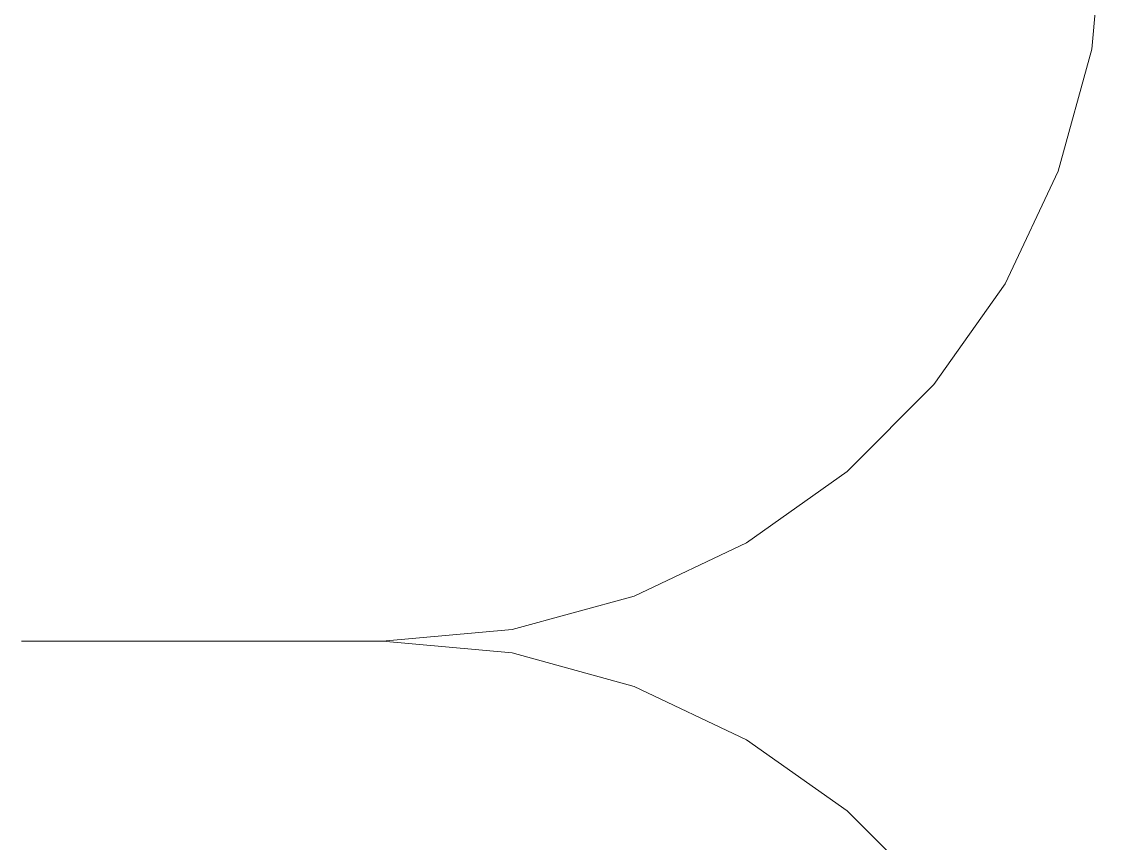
# Model space of a CAD drawing. Header units: centimetres. Extents: x -214 to 137, y -175 to 4.
# Drawn here: x -0.35 to 1.116, y -112.348 to -111.234 of the extents above; entities that cross this region are included whole.
import ezdxf

# ---------------------------------------------------------------- set-up
doc = ezdxf.new("R2010")
doc.units = ezdxf.units.CM
doc.header["$MEASUREMENT"] = 0
doc.layers.add('layer 1', color=7, linetype='Continuous')

msp = doc.modelspace()

# ---------------------------------------------------------------- linework, layer by layer
at = {"layer": 'layer 1', "color": 1, "lineweight": 9}
for points in [[(1.10026, -111.27165), (1.10026, -111.27165), (1.11598, -111.09595), (1.11598, -111.09595)], [(1.10026, -111.27165), (1.10026, -111.27165), (1.11598, -111.09595), (1.11598, -111.09595)], [(1.10026, -111.27165), (1.10026, -111.27165), (1.11598, -111.09595), (1.11598, -111.09595)], [(1.10026, -111.27165), (1.10026, -111.27165), (1.11598, -111.09595), (1.11598, -111.09595)], [(1.10026, -111.27165), (1.10026, -111.27165), (1.11598, -111.09595), (1.11598, -111.09595)], [(1.10026, -111.27165), (1.10026, -111.27165), (1.11598, -111.09595), (1.11598, -111.09595)], [(1.10026, -111.27165), (1.10026, -111.27165), (1.11598, -111.09595), (1.11598, -111.09595)], [(1.10026, -111.27165), (1.10026, -111.27165), (1.11598, -111.09595), (1.11598, -111.09595)], [(1.10026, -111.27165), (1.10026, -111.27165), (1.11598, -111.09595), (1.11598, -111.09595)], [(1.10026, -111.27165), (1.10026, -111.27165), (1.11598, -111.09595), (1.11598, -111.09595)], [(1.10026, -111.27165), (1.10026, -111.27165), (1.11598, -111.09595), (1.11598, -111.09595)], [(1.10026, -111.27165), (1.10026, -111.27165), (1.11598, -111.09595), (1.11598, -111.09595)], [(1.10026, -111.27165), (1.10026, -111.27165), (1.11598, -111.09595), (1.11598, -111.09595)], [(1.10026, -111.27165), (1.10026, -111.27165), (1.11598, -111.09595), (1.11598, -111.09595)], [(1.10026, -111.27165), (1.10026, -111.27165), (1.11598, -111.09595), (1.11598, -111.09595)], [(1.10026, -111.27165), (1.10026, -111.27165), (1.11598, -111.09595), (1.11598, -111.09595)], [(1.10026, -111.27165), (1.10026, -111.27165), (1.11598, -111.09595), (1.11598, -111.09595)], [(1.10026, -111.27165), (1.10026, -111.27165), (1.11598, -111.09595), (1.11598, -111.09595)], [(1.10026, -111.27165), (1.10026, -111.27165), (1.11598, -111.09595), (1.11598, -111.09595)], [(1.10026, -111.27165), (1.10026, -111.27165), (1.11598, -111.09595), (1.11598, -111.09595)], [(1.10026, -111.27165), (1.10026, -111.27165), (1.11598, -111.09595), (1.11598, -111.09595)], [(1.10026, -111.27165), (1.10026, -111.27165), (1.11598, -111.09595), (1.11598, -111.09595)], [(1.10026, -111.27165), (1.10026, -111.27165), (1.11598, -111.09595), (1.11598, -111.09595)], [(1.10026, -111.27165), (1.10026, -111.27165), (1.11598, -111.09595), (1.11598, -111.09595)], [(1.10026, -111.27165), (1.10026, -111.27165), (1.11598, -111.09595), (1.11598, -111.09595)], [(1.05493, -111.43705), (1.05493, -111.43705), (1.10026, -111.27165), (1.10026, -111.27165)], [(1.05493, -111.43705), (1.05493, -111.43705), (1.10026, -111.27165), (1.10026, -111.27165)], [(1.05493, -111.43705), (1.05493, -111.43705), (1.10026, -111.27165), (1.10026, -111.27165)], [(1.05493, -111.43705), (1.05493, -111.43705), (1.10026, -111.27165), (1.10026, -111.27165)], [(1.05493, -111.43705), (1.05493, -111.43705), (1.10026, -111.27165), (1.10026, -111.27165)], [(1.05493, -111.43705), (1.05493, -111.43705), (1.10026, -111.27165), (1.10026, -111.27165)], [(1.05493, -111.43705), (1.05493, -111.43705), (1.10026, -111.27165), (1.10026, -111.27165)], [(1.05493, -111.43705), (1.05493, -111.43705), (1.10026, -111.27165), (1.10026, -111.27165)], [(1.05493, -111.43705), (1.05493, -111.43705), (1.10026, -111.27165), (1.10026, -111.27165)], [(1.05493, -111.43705), (1.05493, -111.43705), (1.10026, -111.27165), (1.10026, -111.27165)], [(1.05493, -111.43705), (1.05493, -111.43705), (1.10026, -111.27165), (1.10026, -111.27165)], [(1.05493, -111.43705), (1.05493, -111.43705), (1.10026, -111.27165), (1.10026, -111.27165)], [(1.05493, -111.43705), (1.05493, -111.43705), (1.10026, -111.27165), (1.10026, -111.27165)], [(1.05493, -111.43705), (1.05493, -111.43705), (1.10026, -111.27165), (1.10026, -111.27165)], [(1.05493, -111.43705), (1.05493, -111.43705), (1.10026, -111.27165), (1.10026, -111.27165)], [(1.05493, -111.43705), (1.05493, -111.43705), (1.10026, -111.27165), (1.10026, -111.27165)], [(1.05493, -111.43705), (1.05493, -111.43705), (1.10026, -111.27165), (1.10026, -111.27165)], [(1.05493, -111.43705), (1.05493, -111.43705), (1.10026, -111.27165), (1.10026, -111.27165)], [(1.05493, -111.43705), (1.05493, -111.43705), (1.10026, -111.27165), (1.10026, -111.27165)], [(1.05493, -111.43705), (1.05493, -111.43705), (1.10026, -111.27165), (1.10026, -111.27165)], [(1.05493, -111.43705), (1.05493, -111.43705), (1.10026, -111.27165), (1.10026, -111.27165)], [(1.05493, -111.43705), (1.05493, -111.43705), (1.10026, -111.27165), (1.10026, -111.27165)], [(1.05493, -111.43705), (1.05493, -111.43705), (1.10026, -111.27165), (1.10026, -111.27165)], [(1.05493, -111.43705), (1.05493, -111.43705), (1.10026, -111.27165), (1.10026, -111.27165)], [(1.05493, -111.43705), (1.05493, -111.43705), (1.10026, -111.27165), (1.10026, -111.27165)], [(0.98273, -111.5894), (0.98273, -111.5894), (1.05493, -111.43705), (1.05493, -111.43705)], [(0.98273, -111.5894), (0.98273, -111.5894), (1.05493, -111.43705), (1.05493, -111.43705)], [(0.98273, -111.5894), (0.98273, -111.5894), (1.05493, -111.43705), (1.05493, -111.43705)], [(0.98273, -111.5894), (0.98273, -111.5894), (1.05493, -111.43705), (1.05493, -111.43705)], [(0.98273, -111.5894), (0.98273, -111.5894), (1.05493, -111.43705), (1.05493, -111.43705)], [(0.98273, -111.5894), (0.98273, -111.5894), (1.05493, -111.43705), (1.05493, -111.43705)], [(0.98273, -111.5894), (0.98273, -111.5894), (1.05493, -111.43705), (1.05493, -111.43705)], [(0.98273, -111.5894), (0.98273, -111.5894), (1.05493, -111.43705), (1.05493, -111.43705)], [(0.98273, -111.5894), (0.98273, -111.5894), (1.05493, -111.43705), (1.05493, -111.43705)], [(0.98273, -111.5894), (0.98273, -111.5894), (1.05493, -111.43705), (1.05493, -111.43705)], [(0.98273, -111.5894), (0.98273, -111.5894), (1.05493, -111.43705), (1.05493, -111.43705)], [(0.98273, -111.5894), (0.98273, -111.5894), (1.05493, -111.43705), (1.05493, -111.43705)], [(0.98273, -111.5894), (0.98273, -111.5894), (1.05493, -111.43705), (1.05493, -111.43705)], [(0.98273, -111.5894), (0.98273, -111.5894), (1.05493, -111.43705), (1.05493, -111.43705)], [(0.98273, -111.5894), (0.98273, -111.5894), (1.05493, -111.43705), (1.05493, -111.43705)], [(0.98273, -111.5894), (0.98273, -111.5894), (1.05493, -111.43705), (1.05493, -111.43705)], [(0.98273, -111.5894), (0.98273, -111.5894), (1.05493, -111.43705), (1.05493, -111.43705)], [(0.98273, -111.5894), (0.98273, -111.5894), (1.05493, -111.43705), (1.05493, -111.43705)], [(0.98273, -111.5894), (0.98273, -111.5894), (1.05493, -111.43705), (1.05493, -111.43705)], [(0.98273, -111.5894), (0.98273, -111.5894), (1.05493, -111.43705), (1.05493, -111.43705)], [(0.98273, -111.5894), (0.98273, -111.5894), (1.05493, -111.43705), (1.05493, -111.43705)], [(0.98273, -111.5894), (0.98273, -111.5894), (1.05493, -111.43705), (1.05493, -111.43705)], [(0.98273, -111.5894), (0.98273, -111.5894), (1.05493, -111.43705), (1.05493, -111.43705)], [(0.98273, -111.5894), (0.98273, -111.5894), (1.05493, -111.43705), (1.05493, -111.43705)], [(0.98273, -111.5894), (0.98273, -111.5894), (1.05493, -111.43705), (1.05493, -111.43705)], [(0.88641, -111.72591), (0.88641, -111.72591), (0.98273, -111.5894), (0.98273, -111.5894)], [(0.88641, -111.72591), (0.88641, -111.72591), (0.98273, -111.5894), (0.98273, -111.5894)], [(0.88641, -111.72591), (0.88641, -111.72591), (0.98273, -111.5894), (0.98273, -111.5894)], [(0.88641, -111.72591), (0.88641, -111.72591), (0.98273, -111.5894), (0.98273, -111.5894)], [(0.88641, -111.72591), (0.88641, -111.72591), (0.98273, -111.5894), (0.98273, -111.5894)], [(0.88641, -111.72591), (0.88641, -111.72591), (0.98273, -111.5894), (0.98273, -111.5894)], [(0.88641, -111.72591), (0.88641, -111.72591), (0.98273, -111.5894), (0.98273, -111.5894)], [(0.88641, -111.72591), (0.88641, -111.72591), (0.98273, -111.5894), (0.98273, -111.5894)], [(0.88641, -111.72591), (0.88641, -111.72591), (0.98273, -111.5894), (0.98273, -111.5894)], [(0.88641, -111.72591), (0.88641, -111.72591), (0.98273, -111.5894), (0.98273, -111.5894)], [(0.88641, -111.72591), (0.88641, -111.72591), (0.98273, -111.5894), (0.98273, -111.5894)], [(0.88641, -111.72591), (0.88641, -111.72591), (0.98273, -111.5894), (0.98273, -111.5894)], [(0.88641, -111.72591), (0.88641, -111.72591), (0.98273, -111.5894), (0.98273, -111.5894)], [(0.88641, -111.72591), (0.88641, -111.72591), (0.98273, -111.5894), (0.98273, -111.5894)], [(0.88641, -111.72591), (0.88641, -111.72591), (0.98273, -111.5894), (0.98273, -111.5894)], [(0.88641, -111.72591), (0.88641, -111.72591), (0.98273, -111.5894), (0.98273, -111.5894)], [(0.88641, -111.72591), (0.88641, -111.72591), (0.98273, -111.5894), (0.98273, -111.5894)], [(0.88641, -111.72591), (0.88641, -111.72591), (0.98273, -111.5894), (0.98273, -111.5894)], [(0.88641, -111.72591), (0.88641, -111.72591), (0.98273, -111.5894), (0.98273, -111.5894)], [(0.88641, -111.72591), (0.88641, -111.72591), (0.98273, -111.5894), (0.98273, -111.5894)], [(0.88641, -111.72591), (0.88641, -111.72591), (0.98273, -111.5894), (0.98273, -111.5894)], [(0.88641, -111.72591), (0.88641, -111.72591), (0.98273, -111.5894), (0.98273, -111.5894)], [(0.88641, -111.72591), (0.88641, -111.72591), (0.98273, -111.5894), (0.98273, -111.5894)], [(0.88641, -111.72591), (0.88641, -111.72591), (0.98273, -111.5894), (0.98273, -111.5894)], [(0.88641, -111.72591), (0.88641, -111.72591), (0.98273, -111.5894), (0.98273, -111.5894)], [(0.76874, -111.84382), (0.76874, -111.84382), (0.88641, -111.72591), (0.88641, -111.72591)], [(0.76874, -111.84382), (0.76874, -111.84382), (0.88641, -111.72591), (0.88641, -111.72591)], [(0.76874, -111.84382), (0.76874, -111.84382), (0.88641, -111.72591), (0.88641, -111.72591)], [(0.76874, -111.84382), (0.76874, -111.84382), (0.88641, -111.72591), (0.88641, -111.72591)], [(0.76874, -111.84382), (0.76874, -111.84382), (0.88641, -111.72591), (0.88641, -111.72591)], [(0.76874, -111.84382), (0.76874, -111.84382), (0.88641, -111.72591), (0.88641, -111.72591)], [(0.76874, -111.84382), (0.76874, -111.84382), (0.88641, -111.72591), (0.88641, -111.72591)], [(0.76874, -111.84382), (0.76874, -111.84382), (0.88641, -111.72591), (0.88641, -111.72591)], [(0.76874, -111.84382), (0.76874, -111.84382), (0.88641, -111.72591), (0.88641, -111.72591)], [(0.76874, -111.84382), (0.76874, -111.84382), (0.88641, -111.72591), (0.88641, -111.72591)], [(0.76874, -111.84382), (0.76874, -111.84382), (0.88641, -111.72591), (0.88641, -111.72591)], [(0.76874, -111.84382), (0.76874, -111.84382), (0.88641, -111.72591), (0.88641, -111.72591)], [(0.76874, -111.84382), (0.76874, -111.84382), (0.88641, -111.72591), (0.88641, -111.72591)], [(0.76874, -111.84382), (0.76874, -111.84382), (0.88641, -111.72591), (0.88641, -111.72591)], [(0.76874, -111.84382), (0.76874, -111.84382), (0.88641, -111.72591), (0.88641, -111.72591)], [(0.76874, -111.84382), (0.76874, -111.84382), (0.88641, -111.72591), (0.88641, -111.72591)], [(0.76874, -111.84382), (0.76874, -111.84382), (0.88641, -111.72591), (0.88641, -111.72591)], [(0.76874, -111.84382), (0.76874, -111.84382), (0.88641, -111.72591), (0.88641, -111.72591)], [(0.76874, -111.84382), (0.76874, -111.84382), (0.88641, -111.72591), (0.88641, -111.72591)], [(0.76874, -111.84382), (0.76874, -111.84382), (0.88641, -111.72591), (0.88641, -111.72591)], [(0.76874, -111.84382), (0.76874, -111.84382), (0.88641, -111.72591), (0.88641, -111.72591)], [(0.76874, -111.84382), (0.76874, -111.84382), (0.88641, -111.72591), (0.88641, -111.72591)], [(0.76874, -111.84382), (0.76874, -111.84382), (0.88641, -111.72591), (0.88641, -111.72591)], [(0.76874, -111.84382), (0.76874, -111.84382), (0.88641, -111.72591), (0.88641, -111.72591)], [(0.76874, -111.84382), (0.76874, -111.84382), (0.88641, -111.72591), (0.88641, -111.72591)], [(0.63244, -111.94035), (0.63244, -111.94035), (0.76874, -111.84382), (0.76874, -111.84382)], [(0.63244, -111.94035), (0.63244, -111.94035), (0.76874, -111.84382), (0.76874, -111.84382)], [(0.63244, -111.94035), (0.63244, -111.94035), (0.76874, -111.84382), (0.76874, -111.84382)], [(0.63244, -111.94035), (0.63244, -111.94035), (0.76874, -111.84382), (0.76874, -111.84382)], [(0.63244, -111.94035), (0.63244, -111.94035), (0.76874, -111.84382), (0.76874, -111.84382)], [(0.63244, -111.94035), (0.63244, -111.94035), (0.76874, -111.84382), (0.76874, -111.84382)], [(0.63244, -111.94035), (0.63244, -111.94035), (0.76874, -111.84382), (0.76874, -111.84382)], [(0.63244, -111.94035), (0.63244, -111.94035), (0.76874, -111.84382), (0.76874, -111.84382)], [(0.63244, -111.94035), (0.63244, -111.94035), (0.76874, -111.84382), (0.76874, -111.84382)], [(0.63244, -111.94035), (0.63244, -111.94035), (0.76874, -111.84382), (0.76874, -111.84382)], [(0.63244, -111.94035), (0.63244, -111.94035), (0.76874, -111.84382), (0.76874, -111.84382)], [(0.63244, -111.94035), (0.63244, -111.94035), (0.76874, -111.84382), (0.76874, -111.84382)], [(0.63244, -111.94035), (0.63244, -111.94035), (0.76874, -111.84382), (0.76874, -111.84382)], [(0.63244, -111.94035), (0.63244, -111.94035), (0.76874, -111.84382), (0.76874, -111.84382)], [(0.63244, -111.94035), (0.63244, -111.94035), (0.76874, -111.84382), (0.76874, -111.84382)], [(0.63244, -111.94035), (0.63244, -111.94035), (0.76874, -111.84382), (0.76874, -111.84382)], [(0.63244, -111.94035), (0.63244, -111.94035), (0.76874, -111.84382), (0.76874, -111.84382)], [(0.63244, -111.94035), (0.63244, -111.94035), (0.76874, -111.84382), (0.76874, -111.84382)], [(0.63244, -111.94035), (0.63244, -111.94035), (0.76874, -111.84382), (0.76874, -111.84382)], [(0.63244, -111.94035), (0.63244, -111.94035), (0.76874, -111.84382), (0.76874, -111.84382)], [(0.63244, -111.94035), (0.63244, -111.94035), (0.76874, -111.84382), (0.76874, -111.84382)], [(0.63244, -111.94035), (0.63244, -111.94035), (0.76874, -111.84382), (0.76874, -111.84382)], [(0.63244, -111.94035), (0.63244, -111.94035), (0.76874, -111.84382), (0.76874, -111.84382)], [(0.63244, -111.94035), (0.63244, -111.94035), (0.76874, -111.84382), (0.76874, -111.84382)], [(0.63244, -111.94035), (0.63244, -111.94035), (0.76874, -111.84382), (0.76874, -111.84382)], [(0.48028, -112.01273), (0.48028, -112.01273), (0.63244, -111.94035), (0.63244, -111.94035)], [(0.48028, -112.01273), (0.48028, -112.01273), (0.63244, -111.94035), (0.63244, -111.94035)], [(0.48028, -112.01273), (0.48028, -112.01273), (0.63244, -111.94035), (0.63244, -111.94035)], [(0.48028, -112.01273), (0.48028, -112.01273), (0.63244, -111.94035), (0.63244, -111.94035)], [(0.48028, -112.01273), (0.48028, -112.01273), (0.63244, -111.94035), (0.63244, -111.94035)], [(0.48028, -112.01273), (0.48028, -112.01273), (0.63244, -111.94035), (0.63244, -111.94035)], [(0.48028, -112.01273), (0.48028, -112.01273), (0.63244, -111.94035), (0.63244, -111.94035)], [(0.48028, -112.01273), (0.48028, -112.01273), (0.63244, -111.94035), (0.63244, -111.94035)], [(0.48028, -112.01273), (0.48028, -112.01273), (0.63244, -111.94035), (0.63244, -111.94035)], [(0.48028, -112.01273), (0.48028, -112.01273), (0.63244, -111.94035), (0.63244, -111.94035)], [(0.48028, -112.01273), (0.48028, -112.01273), (0.63244, -111.94035), (0.63244, -111.94035)], [(0.48028, -112.01273), (0.48028, -112.01273), (0.63244, -111.94035), (0.63244, -111.94035)], [(0.48028, -112.01273), (0.48028, -112.01273), (0.63244, -111.94035), (0.63244, -111.94035)], [(0.48028, -112.01273), (0.48028, -112.01273), (0.63244, -111.94035), (0.63244, -111.94035)], [(0.48028, -112.01273), (0.48028, -112.01273), (0.63244, -111.94035), (0.63244, -111.94035)], [(0.48028, -112.01273), (0.48028, -112.01273), (0.63244, -111.94035), (0.63244, -111.94035)], [(0.48028, -112.01273), (0.48028, -112.01273), (0.63244, -111.94035), (0.63244, -111.94035)], [(0.48028, -112.01273), (0.48028, -112.01273), (0.63244, -111.94035), (0.63244, -111.94035)], [(0.48028, -112.01273), (0.48028, -112.01273), (0.63244, -111.94035), (0.63244, -111.94035)], [(0.48028, -112.01273), (0.48028, -112.01273), (0.63244, -111.94035), (0.63244, -111.94035)], [(0.48028, -112.01273), (0.48028, -112.01273), (0.63244, -111.94035), (0.63244, -111.94035)], [(0.48028, -112.01273), (0.48028, -112.01273), (0.63244, -111.94035), (0.63244, -111.94035)], [(0.48028, -112.01273), (0.48028, -112.01273), (0.63244, -111.94035), (0.63244, -111.94035)], [(0.48028, -112.01273), (0.48028, -112.01273), (0.63244, -111.94035), (0.63244, -111.94035)], [(0.48028, -112.01273), (0.48028, -112.01273), (0.63244, -111.94035), (0.63244, -111.94035)], [(0.315, -112.05819), (0.315, -112.05819), (0.48028, -112.01273), (0.48028, -112.01273)], [(0.315, -112.05819), (0.315, -112.05819), (0.48028, -112.01273), (0.48028, -112.01273)], [(0.315, -112.05819), (0.315, -112.05819), (0.48028, -112.01273), (0.48028, -112.01273)], [(0.315, -112.05819), (0.315, -112.05819), (0.48028, -112.01273), (0.48028, -112.01273)], [(0.315, -112.05819), (0.315, -112.05819), (0.48028, -112.01273), (0.48028, -112.01273)], [(0.315, -112.05819), (0.315, -112.05819), (0.48028, -112.01273), (0.48028, -112.01273)], [(0.315, -112.05819), (0.315, -112.05819), (0.48028, -112.01273), (0.48028, -112.01273)], [(0.315, -112.05819), (0.315, -112.05819), (0.48028, -112.01273), (0.48028, -112.01273)], [(0.315, -112.05819), (0.315, -112.05819), (0.48028, -112.01273), (0.48028, -112.01273)], [(0.315, -112.05819), (0.315, -112.05819), (0.48028, -112.01273), (0.48028, -112.01273)], [(0.315, -112.05819), (0.315, -112.05819), (0.48028, -112.01273), (0.48028, -112.01273)], [(0.315, -112.05819), (0.315, -112.05819), (0.48028, -112.01273), (0.48028, -112.01273)], [(0.315, -112.05819), (0.315, -112.05819), (0.48028, -112.01273), (0.48028, -112.01273)], [(0.315, -112.05819), (0.315, -112.05819), (0.48028, -112.01273), (0.48028, -112.01273)], [(0.315, -112.05819), (0.315, -112.05819), (0.48028, -112.01273), (0.48028, -112.01273)], [(0.315, -112.05819), (0.315, -112.05819), (0.48028, -112.01273), (0.48028, -112.01273)], [(0.315, -112.05819), (0.315, -112.05819), (0.48028, -112.01273), (0.48028, -112.01273)], [(0.315, -112.05819), (0.315, -112.05819), (0.48028, -112.01273), (0.48028, -112.01273)], [(0.315, -112.05819), (0.315, -112.05819), (0.48028, -112.01273), (0.48028, -112.01273)], [(0.315, -112.05819), (0.315, -112.05819), (0.48028, -112.01273), (0.48028, -112.01273)], [(0.315, -112.05819), (0.315, -112.05819), (0.48028, -112.01273), (0.48028, -112.01273)], [(0.315, -112.05819), (0.315, -112.05819), (0.48028, -112.01273), (0.48028, -112.01273)], [(0.315, -112.05819), (0.315, -112.05819), (0.48028, -112.01273), (0.48028, -112.01273)], [(0.315, -112.05819), (0.315, -112.05819), (0.48028, -112.01273), (0.48028, -112.01273)], [(0.315, -112.05819), (0.315, -112.05819), (0.48028, -112.01273), (0.48028, -112.01273)], [(0.13935, -112.07396), (0.13935, -112.07396), (0.315, -112.05819), (0.315, -112.05819)], [(0.13935, -112.07396), (0.13935, -112.07396), (0.315, -112.05819), (0.315, -112.05819)], [(0.13935, -112.07396), (0.13935, -112.07396), (0.315, -112.05819), (0.315, -112.05819)], [(0.13935, -112.07396), (0.13935, -112.07396), (0.315, -112.05819), (0.315, -112.05819)], [(0.13935, -112.07396), (0.13935, -112.07396), (0.315, -112.05819), (0.315, -112.05819)], [(0.13935, -112.07396), (0.13935, -112.07396), (0.315, -112.05819), (0.315, -112.05819)], [(0.13935, -112.07396), (0.13935, -112.07396), (0.315, -112.05819), (0.315, -112.05819)], [(0.13935, -112.07396), (0.13935, -112.07396), (0.315, -112.05819), (0.315, -112.05819)], [(0.13935, -112.07396), (0.13935, -112.07396), (0.315, -112.05819), (0.315, -112.05819)], [(0.13935, -112.07396), (0.13935, -112.07396), (0.315, -112.05819), (0.315, -112.05819)], [(0.13935, -112.07396), (0.13935, -112.07396), (0.315, -112.05819), (0.315, -112.05819)], [(0.13935, -112.07396), (0.13935, -112.07396), (0.315, -112.05819), (0.315, -112.05819)], [(0.13935, -112.07396), (0.13935, -112.07396), (0.315, -112.05819), (0.315, -112.05819)], [(0.13935, -112.07396), (0.13935, -112.07396), (0.315, -112.05819), (0.315, -112.05819)], [(0.13935, -112.07396), (0.13935, -112.07396), (0.315, -112.05819), (0.315, -112.05819)], [(0.13935, -112.07396), (0.13935, -112.07396), (0.315, -112.05819), (0.315, -112.05819)], [(0.13935, -112.07396), (0.13935, -112.07396), (0.315, -112.05819), (0.315, -112.05819)], [(0.13935, -112.07396), (0.13935, -112.07396), (0.315, -112.05819), (0.315, -112.05819)], [(0.13935, -112.07396), (0.13935, -112.07396), (0.315, -112.05819), (0.315, -112.05819)], [(0.13935, -112.07396), (0.13935, -112.07396), (0.315, -112.05819), (0.315, -112.05819)], [(0.13935, -112.07396), (0.13935, -112.07396), (0.315, -112.05819), (0.315, -112.05819)], [(0.13935, -112.07396), (0.13935, -112.07396), (0.315, -112.05819), (0.315, -112.05819)], [(0.13935, -112.07396), (0.13935, -112.07396), (0.315, -112.05819), (0.315, -112.05819)], [(0.13935, -112.07396), (0.13935, -112.07396), (0.315, -112.05819), (0.315, -112.05819)], [(0.13935, -112.07396), (0.13935, -112.07396), (0.315, -112.05819), (0.315, -112.05819)], [(0.13935, -112.07396), (0.13935, -112.07396), (-0.34966, -112.07396), (-0.34966, -112.07396)], [(-0.34966, -112.07396), (-0.34966, -112.07396), (0.13935, -112.07396), (0.13935, -112.07396)], [(0.13935, -112.07396), (0.13935, -112.07396), (-0.34966, -112.07396), (-0.34966, -112.07396)], [(-0.34966, -112.07396), (-0.34966, -112.07396), (0.13935, -112.07396), (0.13935, -112.07396)], [(0.13935, -112.07396), (0.13935, -112.07396), (-0.34966, -112.07396), (-0.34966, -112.07396)], [(-0.34966, -112.07396), (-0.34966, -112.07396), (0.13935, -112.07396), (0.13935, -112.07396)], [(0.13935, -112.07396), (0.13935, -112.07396), (-0.34966, -112.07396), (-0.34966, -112.07396)], [(-0.34966, -112.07396), (-0.34966, -112.07396), (0.13935, -112.07396), (0.13935, -112.07396)], [(0.13935, -112.07396), (0.13935, -112.07396), (-0.34966, -112.07396), (-0.34966, -112.07396)], [(-0.34966, -112.07396), (-0.34966, -112.07396), (0.13935, -112.07396), (0.13935, -112.07396)], [(0.13935, -112.07396), (0.13935, -112.07396), (-0.34966, -112.07396), (-0.34966, -112.07396)], [(-0.34966, -112.07396), (-0.34966, -112.07396), (0.13935, -112.07396), (0.13935, -112.07396)], [(0.13935, -112.07396), (0.13935, -112.07396), (-0.34966, -112.07396), (-0.34966, -112.07396)], [(-0.34966, -112.07396), (-0.34966, -112.07396), (0.13935, -112.07396), (0.13935, -112.07396)], [(0.13935, -112.07396), (0.13935, -112.07396), (-0.34966, -112.07396), (-0.34966, -112.07396)], [(-0.34966, -112.07396), (-0.34966, -112.07396), (0.13935, -112.07396), (0.13935, -112.07396)], [(0.13935, -112.07396), (0.13935, -112.07396), (-0.34966, -112.07396), (-0.34966, -112.07396)], [(-0.34966, -112.07396), (-0.34966, -112.07396), (0.13935, -112.07396), (0.13935, -112.07396)], [(0.13935, -112.07396), (0.13935, -112.07396), (-0.34966, -112.07396), (-0.34966, -112.07396)], [(-0.34966, -112.07396), (-0.34966, -112.07396), (0.13935, -112.07396), (0.13935, -112.07396)], [(0.13935, -112.07396), (0.13935, -112.07396), (-0.34966, -112.07396), (-0.34966, -112.07396)], [(-0.34966, -112.07396), (-0.34966, -112.07396), (0.13935, -112.07396), (0.13935, -112.07396)], [(0.13935, -112.07396), (0.13935, -112.07396), (-0.34966, -112.07396), (-0.34966, -112.07396)], [(-0.34966, -112.07396), (-0.34966, -112.07396), (0.13935, -112.07396), (0.13935, -112.07396)], [(0.13935, -112.07396), (0.13935, -112.07396), (-0.34966, -112.07396), (-0.34966, -112.07396)], [(-0.34966, -112.07396), (-0.34966, -112.07396), (0.13935, -112.07396), (0.13935, -112.07396)], [(0.13935, -112.07396), (0.13935, -112.07396), (-0.34966, -112.07396), (-0.34966, -112.07396)], [(-0.34966, -112.07396), (-0.34966, -112.07396), (0.13935, -112.07396), (0.13935, -112.07396)], [(0.13935, -112.07396), (0.13935, -112.07396), (-0.34966, -112.07396), (-0.34966, -112.07396)], [(-0.34966, -112.07396), (-0.34966, -112.07396), (0.13935, -112.07396), (0.13935, -112.07396)], [(0.13935, -112.07396), (0.13935, -112.07396), (-0.34966, -112.07396), (-0.34966, -112.07396)], [(-0.34966, -112.07396), (-0.34966, -112.07396), (0.13935, -112.07396), (0.13935, -112.07396)], [(0.13935, -112.07396), (0.13935, -112.07396), (-0.34966, -112.07396), (-0.34966, -112.07396)], [(-0.34966, -112.07396), (-0.34966, -112.07396), (0.13935, -112.07396), (0.13935, -112.07396)], [(0.13935, -112.07396), (0.13935, -112.07396), (-0.34966, -112.07396), (-0.34966, -112.07396)], [(-0.34966, -112.07396), (-0.34966, -112.07396), (0.13935, -112.07396), (0.13935, -112.07396)], [(0.13935, -112.07396), (0.13935, -112.07396), (-0.34966, -112.07396), (-0.34966, -112.07396)], [(-0.34966, -112.07396), (-0.34966, -112.07396), (0.13935, -112.07396), (0.13935, -112.07396)], [(0.13935, -112.07396), (0.13935, -112.07396), (-0.34966, -112.07396), (-0.34966, -112.07396)], [(-0.34966, -112.07396), (-0.34966, -112.07396), (0.13935, -112.07396), (0.13935, -112.07396)], [(0.13935, -112.07396), (0.13935, -112.07396), (-0.34966, -112.07396), (-0.34966, -112.07396)], [(-0.34966, -112.07396), (-0.34966, -112.07396), (0.13935, -112.07396), (0.13935, -112.07396)], [(0.13935, -112.07396), (0.13935, -112.07396), (-0.34966, -112.07396), (-0.34966, -112.07396)], [(-0.34966, -112.07396), (-0.34966, -112.07396), (0.13935, -112.07396), (0.13935, -112.07396)], [(0.13935, -112.07396), (0.13935, -112.07396), (-0.34966, -112.07396), (-0.34966, -112.07396)], [(-0.34966, -112.07396), (-0.34966, -112.07396), (0.13935, -112.07396), (0.13935, -112.07396)], [(0.13935, -112.07396), (0.13935, -112.07396), (-0.34966, -112.07396), (-0.34966, -112.07396)], [(-0.34966, -112.07396), (-0.34966, -112.07396), (0.13935, -112.07396), (0.13935, -112.07396)], [(0.13935, -112.07396), (0.13935, -112.07396), (-0.34966, -112.07396), (-0.34966, -112.07396)], [(-0.34966, -112.07396), (-0.34966, -112.07396), (0.13935, -112.07396), (0.13935, -112.07396)], [(0.315, -112.08973), (0.315, -112.08973), (0.13935, -112.07396), (0.13935, -112.07396)], [(0.13935, -112.07396), (0.13935, -112.07396), (0.13935, -112.07396), (0.13935, -112.07396)], [(0.315, -112.08973), (0.315, -112.08973), (0.13935, -112.07396), (0.13935, -112.07396)], [(0.13935, -112.07396), (0.13935, -112.07396), (0.13935, -112.07396), (0.13935, -112.07396)], [(0.315, -112.08973), (0.315, -112.08973), (0.13935, -112.07396), (0.13935, -112.07396)], [(0.13935, -112.07396), (0.13935, -112.07396), (0.13935, -112.07396), (0.13935, -112.07396)], [(0.315, -112.08973), (0.315, -112.08973), (0.13935, -112.07396), (0.13935, -112.07396)], [(0.13935, -112.07396), (0.13935, -112.07396), (0.13935, -112.07396), (0.13935, -112.07396)], [(0.315, -112.08973), (0.315, -112.08973), (0.13935, -112.07396), (0.13935, -112.07396)], [(0.13935, -112.07396), (0.13935, -112.07396), (0.13935, -112.07396), (0.13935, -112.07396)], [(0.315, -112.08973), (0.315, -112.08973), (0.13935, -112.07396), (0.13935, -112.07396)], [(0.13935, -112.07396), (0.13935, -112.07396), (0.13935, -112.07396), (0.13935, -112.07396)], [(0.315, -112.08973), (0.315, -112.08973), (0.13935, -112.07396), (0.13935, -112.07396)], [(0.13935, -112.07396), (0.13935, -112.07396), (0.13935, -112.07396), (0.13935, -112.07396)], [(0.315, -112.08973), (0.315, -112.08973), (0.13935, -112.07396), (0.13935, -112.07396)], [(0.13935, -112.07396), (0.13935, -112.07396), (0.13935, -112.07396), (0.13935, -112.07396)], [(0.315, -112.08973), (0.315, -112.08973), (0.13935, -112.07396), (0.13935, -112.07396)], [(0.13935, -112.07396), (0.13935, -112.07396), (0.13935, -112.07396), (0.13935, -112.07396)], [(0.315, -112.08973), (0.315, -112.08973), (0.13935, -112.07396), (0.13935, -112.07396)], [(0.13935, -112.07396), (0.13935, -112.07396), (0.13935, -112.07396), (0.13935, -112.07396)], [(0.315, -112.08973), (0.315, -112.08973), (0.13935, -112.07396), (0.13935, -112.07396)], [(0.13935, -112.07396), (0.13935, -112.07396), (0.13935, -112.07396), (0.13935, -112.07396)], [(0.315, -112.08973), (0.315, -112.08973), (0.13935, -112.07396), (0.13935, -112.07396)], [(0.13935, -112.07396), (0.13935, -112.07396), (0.13935, -112.07396), (0.13935, -112.07396)], [(0.315, -112.08973), (0.315, -112.08973), (0.13935, -112.07396), (0.13935, -112.07396)], [(0.13935, -112.07396), (0.13935, -112.07396), (0.13935, -112.07396), (0.13935, -112.07396)], [(0.315, -112.08973), (0.315, -112.08973), (0.13935, -112.07396), (0.13935, -112.07396)], [(0.13935, -112.07396), (0.13935, -112.07396), (0.13935, -112.07396), (0.13935, -112.07396)], [(0.315, -112.08973), (0.315, -112.08973), (0.13935, -112.07396), (0.13935, -112.07396)], [(0.13935, -112.07396), (0.13935, -112.07396), (0.13935, -112.07396), (0.13935, -112.07396)], [(0.315, -112.08973), (0.315, -112.08973), (0.13935, -112.07396), (0.13935, -112.07396)], [(0.13935, -112.07396), (0.13935, -112.07396), (0.13935, -112.07396), (0.13935, -112.07396)], [(0.315, -112.08973), (0.315, -112.08973), (0.13935, -112.07396), (0.13935, -112.07396)], [(0.13935, -112.07396), (0.13935, -112.07396), (0.13935, -112.07396), (0.13935, -112.07396)], [(0.315, -112.08973), (0.315, -112.08973), (0.13935, -112.07396), (0.13935, -112.07396)], [(0.13935, -112.07396), (0.13935, -112.07396), (0.13935, -112.07396), (0.13935, -112.07396)], [(0.315, -112.08973), (0.315, -112.08973), (0.13935, -112.07396), (0.13935, -112.07396)], [(0.13935, -112.07396), (0.13935, -112.07396), (0.13935, -112.07396), (0.13935, -112.07396)], [(0.315, -112.08973), (0.315, -112.08973), (0.13935, -112.07396), (0.13935, -112.07396)], [(0.13935, -112.07396), (0.13935, -112.07396), (0.13935, -112.07396), (0.13935, -112.07396)], [(0.315, -112.08973), (0.315, -112.08973), (0.13935, -112.07396), (0.13935, -112.07396)], [(0.13935, -112.07396), (0.13935, -112.07396), (0.13935, -112.07396), (0.13935, -112.07396)], [(0.315, -112.08973), (0.315, -112.08973), (0.13935, -112.07396), (0.13935, -112.07396)], [(0.13935, -112.07396), (0.13935, -112.07396), (0.13935, -112.07396), (0.13935, -112.07396)], [(0.315, -112.08973), (0.315, -112.08973), (0.13935, -112.07396), (0.13935, -112.07396)], [(0.13935, -112.07396), (0.13935, -112.07396), (0.13935, -112.07396), (0.13935, -112.07396)], [(0.315, -112.08973), (0.315, -112.08973), (0.13935, -112.07396), (0.13935, -112.07396)], [(0.13935, -112.07396), (0.13935, -112.07396), (0.13935, -112.07396), (0.13935, -112.07396)], [(0.315, -112.08973), (0.315, -112.08973), (0.13935, -112.07396), (0.13935, -112.07396)], [(0.13935, -112.07396), (0.13935, -112.07396), (0.13935, -112.07396), (0.13935, -112.07396)], [(0.48028, -112.13516), (0.48028, -112.13516), (0.315, -112.08973), (0.315, -112.08973)], [(0.48028, -112.13516), (0.48028, -112.13516), (0.315, -112.08973), (0.315, -112.08973)], [(0.48028, -112.13516), (0.48028, -112.13516), (0.315, -112.08973), (0.315, -112.08973)], [(0.48028, -112.13516), (0.48028, -112.13516), (0.315, -112.08973), (0.315, -112.08973)], [(0.48028, -112.13516), (0.48028, -112.13516), (0.315, -112.08973), (0.315, -112.08973)], [(0.48028, -112.13516), (0.48028, -112.13516), (0.315, -112.08973), (0.315, -112.08973)], [(0.48028, -112.13516), (0.48028, -112.13516), (0.315, -112.08973), (0.315, -112.08973)], [(0.48028, -112.13516), (0.48028, -112.13516), (0.315, -112.08973), (0.315, -112.08973)], [(0.48028, -112.13516), (0.48028, -112.13516), (0.315, -112.08973), (0.315, -112.08973)], [(0.48028, -112.13516), (0.48028, -112.13516), (0.315, -112.08973), (0.315, -112.08973)], [(0.48028, -112.13516), (0.48028, -112.13516), (0.315, -112.08973), (0.315, -112.08973)], [(0.48028, -112.13516), (0.48028, -112.13516), (0.315, -112.08973), (0.315, -112.08973)], [(0.48028, -112.13516), (0.48028, -112.13516), (0.315, -112.08973), (0.315, -112.08973)], [(0.48028, -112.13516), (0.48028, -112.13516), (0.315, -112.08973), (0.315, -112.08973)], [(0.48028, -112.13516), (0.48028, -112.13516), (0.315, -112.08973), (0.315, -112.08973)], [(0.48028, -112.13516), (0.48028, -112.13516), (0.315, -112.08973), (0.315, -112.08973)], [(0.48028, -112.13516), (0.48028, -112.13516), (0.315, -112.08973), (0.315, -112.08973)], [(0.48028, -112.13516), (0.48028, -112.13516), (0.315, -112.08973), (0.315, -112.08973)], [(0.48028, -112.13516), (0.48028, -112.13516), (0.315, -112.08973), (0.315, -112.08973)], [(0.48028, -112.13516), (0.48028, -112.13516), (0.315, -112.08973), (0.315, -112.08973)], [(0.48028, -112.13516), (0.48028, -112.13516), (0.315, -112.08973), (0.315, -112.08973)], [(0.48028, -112.13516), (0.48028, -112.13516), (0.315, -112.08973), (0.315, -112.08973)], [(0.48028, -112.13516), (0.48028, -112.13516), (0.315, -112.08973), (0.315, -112.08973)], [(0.48028, -112.13516), (0.48028, -112.13516), (0.315, -112.08973), (0.315, -112.08973)], [(0.48028, -112.13516), (0.48028, -112.13516), (0.315, -112.08973), (0.315, -112.08973)], [(0.63244, -112.20747), (0.63244, -112.20747), (0.48028, -112.13516), (0.48028, -112.13516)], [(0.63244, -112.20747), (0.63244, -112.20747), (0.48028, -112.13516), (0.48028, -112.13516)], [(0.63244, -112.20747), (0.63244, -112.20747), (0.48028, -112.13516), (0.48028, -112.13516)], [(0.63244, -112.20747), (0.63244, -112.20747), (0.48028, -112.13516), (0.48028, -112.13516)], [(0.63244, -112.20747), (0.63244, -112.20747), (0.48028, -112.13516), (0.48028, -112.13516)], [(0.63244, -112.20747), (0.63244, -112.20747), (0.48028, -112.13516), (0.48028, -112.13516)], [(0.63244, -112.20747), (0.63244, -112.20747), (0.48028, -112.13516), (0.48028, -112.13516)], [(0.63244, -112.20747), (0.63244, -112.20747), (0.48028, -112.13516), (0.48028, -112.13516)], [(0.63244, -112.20747), (0.63244, -112.20747), (0.48028, -112.13516), (0.48028, -112.13516)], [(0.63244, -112.20747), (0.63244, -112.20747), (0.48028, -112.13516), (0.48028, -112.13516)], [(0.63244, -112.20747), (0.63244, -112.20747), (0.48028, -112.13516), (0.48028, -112.13516)], [(0.63244, -112.20747), (0.63244, -112.20747), (0.48028, -112.13516), (0.48028, -112.13516)], [(0.63244, -112.20747), (0.63244, -112.20747), (0.48028, -112.13516), (0.48028, -112.13516)], [(0.63244, -112.20747), (0.63244, -112.20747), (0.48028, -112.13516), (0.48028, -112.13516)], [(0.63244, -112.20747), (0.63244, -112.20747), (0.48028, -112.13516), (0.48028, -112.13516)], [(0.63244, -112.20747), (0.63244, -112.20747), (0.48028, -112.13516), (0.48028, -112.13516)], [(0.63244, -112.20747), (0.63244, -112.20747), (0.48028, -112.13516), (0.48028, -112.13516)], [(0.63244, -112.20747), (0.63244, -112.20747), (0.48028, -112.13516), (0.48028, -112.13516)], [(0.63244, -112.20747), (0.63244, -112.20747), (0.48028, -112.13516), (0.48028, -112.13516)], [(0.63244, -112.20747), (0.63244, -112.20747), (0.48028, -112.13516), (0.48028, -112.13516)], [(0.63244, -112.20747), (0.63244, -112.20747), (0.48028, -112.13516), (0.48028, -112.13516)], [(0.63244, -112.20747), (0.63244, -112.20747), (0.48028, -112.13516), (0.48028, -112.13516)], [(0.63244, -112.20747), (0.63244, -112.20747), (0.48028, -112.13516), (0.48028, -112.13516)], [(0.63244, -112.20747), (0.63244, -112.20747), (0.48028, -112.13516), (0.48028, -112.13516)], [(0.63244, -112.20747), (0.63244, -112.20747), (0.48028, -112.13516), (0.48028, -112.13516)], [(0.76874, -112.30386), (0.76874, -112.30386), (0.63244, -112.20747), (0.63244, -112.20747)], [(0.76874, -112.30386), (0.76874, -112.30386), (0.63244, -112.20747), (0.63244, -112.20747)], [(0.76874, -112.30386), (0.76874, -112.30386), (0.63244, -112.20747), (0.63244, -112.20747)], [(0.76874, -112.30386), (0.76874, -112.30386), (0.63244, -112.20747), (0.63244, -112.20747)], [(0.76874, -112.30386), (0.76874, -112.30386), (0.63244, -112.20747), (0.63244, -112.20747)], [(0.76874, -112.30386), (0.76874, -112.30386), (0.63244, -112.20747), (0.63244, -112.20747)], [(0.76874, -112.30386), (0.76874, -112.30386), (0.63244, -112.20747), (0.63244, -112.20747)], [(0.76874, -112.30386), (0.76874, -112.30386), (0.63244, -112.20747), (0.63244, -112.20747)], [(0.76874, -112.30386), (0.76874, -112.30386), (0.63244, -112.20747), (0.63244, -112.20747)], [(0.76874, -112.30386), (0.76874, -112.30386), (0.63244, -112.20747), (0.63244, -112.20747)], [(0.76874, -112.30386), (0.76874, -112.30386), (0.63244, -112.20747), (0.63244, -112.20747)], [(0.76874, -112.30386), (0.76874, -112.30386), (0.63244, -112.20747), (0.63244, -112.20747)], [(0.76874, -112.30386), (0.76874, -112.30386), (0.63244, -112.20747), (0.63244, -112.20747)], [(0.76874, -112.30386), (0.76874, -112.30386), (0.63244, -112.20747), (0.63244, -112.20747)], [(0.76874, -112.30386), (0.76874, -112.30386), (0.63244, -112.20747), (0.63244, -112.20747)], [(0.76874, -112.30386), (0.76874, -112.30386), (0.63244, -112.20747), (0.63244, -112.20747)], [(0.76874, -112.30386), (0.76874, -112.30386), (0.63244, -112.20747), (0.63244, -112.20747)], [(0.76874, -112.30386), (0.76874, -112.30386), (0.63244, -112.20747), (0.63244, -112.20747)], [(0.76874, -112.30386), (0.76874, -112.30386), (0.63244, -112.20747), (0.63244, -112.20747)], [(0.76874, -112.30386), (0.76874, -112.30386), (0.63244, -112.20747), (0.63244, -112.20747)], [(0.76874, -112.30386), (0.76874, -112.30386), (0.63244, -112.20747), (0.63244, -112.20747)], [(0.76874, -112.30386), (0.76874, -112.30386), (0.63244, -112.20747), (0.63244, -112.20747)], [(0.76874, -112.30386), (0.76874, -112.30386), (0.63244, -112.20747), (0.63244, -112.20747)], [(0.76874, -112.30386), (0.76874, -112.30386), (0.63244, -112.20747), (0.63244, -112.20747)], [(0.76874, -112.30386), (0.76874, -112.30386), (0.63244, -112.20747), (0.63244, -112.20747)], [(0.88641, -112.42154), (0.88641, -112.42154), (0.76874, -112.30386), (0.76874, -112.30386)], [(0.88641, -112.42154), (0.88641, -112.42154), (0.76874, -112.30386), (0.76874, -112.30386)], [(0.88641, -112.42154), (0.88641, -112.42154), (0.76874, -112.30386), (0.76874, -112.30386)], [(0.88641, -112.42154), (0.88641, -112.42154), (0.76874, -112.30386), (0.76874, -112.30386)], [(0.88641, -112.42154), (0.88641, -112.42154), (0.76874, -112.30386), (0.76874, -112.30386)], [(0.88641, -112.42154), (0.88641, -112.42154), (0.76874, -112.30386), (0.76874, -112.30386)], [(0.88641, -112.42154), (0.88641, -112.42154), (0.76874, -112.30386), (0.76874, -112.30386)], [(0.88641, -112.42154), (0.88641, -112.42154), (0.76874, -112.30386), (0.76874, -112.30386)], [(0.88641, -112.42154), (0.88641, -112.42154), (0.76874, -112.30386), (0.76874, -112.30386)], [(0.88641, -112.42154), (0.88641, -112.42154), (0.76874, -112.30386), (0.76874, -112.30386)], [(0.88641, -112.42154), (0.88641, -112.42154), (0.76874, -112.30386), (0.76874, -112.30386)], [(0.88641, -112.42154), (0.88641, -112.42154), (0.76874, -112.30386), (0.76874, -112.30386)], [(0.88641, -112.42154), (0.88641, -112.42154), (0.76874, -112.30386), (0.76874, -112.30386)], [(0.88641, -112.42154), (0.88641, -112.42154), (0.76874, -112.30386), (0.76874, -112.30386)], [(0.88641, -112.42154), (0.88641, -112.42154), (0.76874, -112.30386), (0.76874, -112.30386)], [(0.88641, -112.42154), (0.88641, -112.42154), (0.76874, -112.30386), (0.76874, -112.30386)], [(0.88641, -112.42154), (0.88641, -112.42154), (0.76874, -112.30386), (0.76874, -112.30386)], [(0.88641, -112.42154), (0.88641, -112.42154), (0.76874, -112.30386), (0.76874, -112.30386)], [(0.88641, -112.42154), (0.88641, -112.42154), (0.76874, -112.30386), (0.76874, -112.30386)], [(0.88641, -112.42154), (0.88641, -112.42154), (0.76874, -112.30386), (0.76874, -112.30386)], [(0.88641, -112.42154), (0.88641, -112.42154), (0.76874, -112.30386), (0.76874, -112.30386)], [(0.88641, -112.42154), (0.88641, -112.42154), (0.76874, -112.30386), (0.76874, -112.30386)], [(0.88641, -112.42154), (0.88641, -112.42154), (0.76874, -112.30386), (0.76874, -112.30386)], [(0.88641, -112.42154), (0.88641, -112.42154), (0.76874, -112.30386), (0.76874, -112.30386)], [(0.88641, -112.42154), (0.88641, -112.42154), (0.76874, -112.30386), (0.76874, -112.30386)]]:
    msp.add_open_spline(points, degree=3, dxfattribs=at)

doc.saveas('drawing.dxf')
